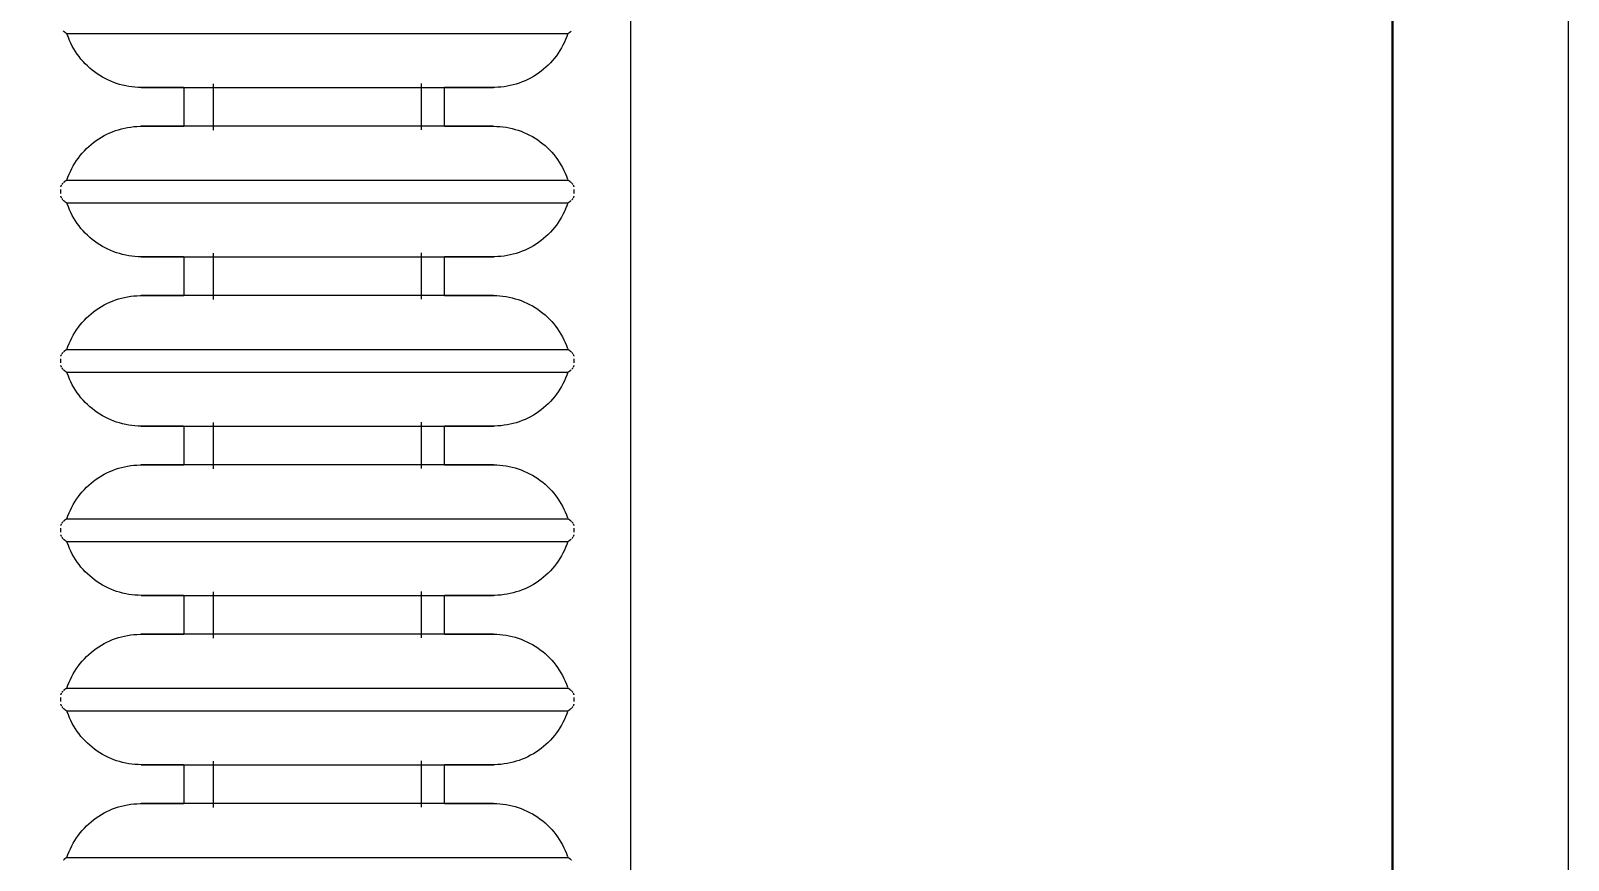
# Model space of a CAD drawing. Header units: inches. Extents: x -1176 to 1507, y -2587 to 978.
# Drawn here: x -783.57 to -754.04, y -990.55 to -974.62 of the extents above; entities that cross this region are included whole.
import ezdxf

# ---------------------------------------------------------------- set-up
doc = ezdxf.new("R2010")
doc.units = ezdxf.units.IN
doc.header["$MEASUREMENT"] = 0
for name, color, linetype, lineweight in [('A-ANNO-DIMS', 211, 'Continuous', 9), ('A-ANNO-DIMS-48', 211, 'Continuous', 9), ('A-GENM', 13, 'Continuous', 18), ('A-GLAZ', 151, 'Continuous', 18), ('A-WALL', 113, 'Continuous', 18)]:
    doc.layers.add(name, color=color, linetype=linetype, lineweight=lineweight)
doc.styles.add('Swis721 Lt BT', font='swissl.ttf', dxfattribs={"height": 4.5})
doc.dimstyles.new('OTJ_-_3_32__Linear__1_2__Tolerance_1', dxfattribs={"dimscale": 12, "dimtxt": 4.748918, "dimasz": 0.1875, "dimexe": 0.375, "dimexo": 0.25, "dimgap": 0.25, "dimtad": 1, "dimdec": 1, "dimrnd": 0.5, "dimzin": 3, "dimdsep": 46, "dimlunit": 4, "dimtxsty": 'Swis721 Lt BT', "dimblk1": 'OBLIQUE', "dimblk2": 'OBLIQUE', "dimsah": 1, "dimcen": 0.09, "dimdle": 0.375, "dimazin": 0, "dimtfac": 1, "dimtdec": 4, "dimtix": 1, "dimtmove": 0, "dimatfit": 3, "dimfxl": 1, "dimtvp": 1, "dimfrac": 2, "dimtolj": 1, "dimtzin": 0, "dimarcsym": 2})

# ---------------------------------------------------------------- blocks, each defined once
blk = doc.blocks.new('Double Hung - balcony windows 3_ 6_-6827319-2nd Floor Construction')
at = {"layer": 'A-GLAZ', "color": 8, "lineweight": 30}
blk.add_line((-18.5, 5.625), (18.5, 5.625), dxfattribs=at)
blk = doc.blocks.new('Cast_Iron_Radiator_8182 - Cast_Iron_Radiator_8182-V58-2nd Floor Construction')
at = {"layer": 'A-GENM', "lineweight": 9}
for p, q in [((-5.532, 4.809), (-5.557, 4.848)), ((-5.532, 1), (-5.532, 4.809)), ((-2.693, 4.848), (-2.718, 4.809)), ((-2.718, 1), (-2.718, 4.809)), ((-2.5, 4.933), (-2.537, 4.933)), ((-2.463, 4.933), (-2.5, 4.933)), ((-2.282, 4.809), (-2.307, 4.848)), ((-2.282, 1), (-2.282, 4.809)), ((0.557, 4.848), (0.532, 4.809)), ((0.532, 1), (0.532, 4.809)), ((0.75, 4.933), (0.713, 4.933)), ((0.787, 4.933), (0.75, 4.933)), ((0.968, 4.809), (0.943, 4.848)), ((0.968, 1), (0.968, 4.809)), ((3.807, 4.848), (3.782, 4.809)), ((3.782, 1), (3.782, 4.809)), ((4, 4.933), (3.963, 4.933)), ((4.037, 4.933), (4, 4.933)), ((4.218, 4.809), (4.193, 4.848)), ((4.218, 1), (4.218, 4.809)), ((7.057, 4.848), (7.032, 4.809)), ((7.032, 1), (7.032, 4.809)), ((7.25, 4.933), (7.213, 4.933)), ((7.287, 4.933), (7.25, 4.933)), ((7.468, 4.809), (7.443, 4.848)), ((7.468, 1), (7.468, 4.809)), ((10.307, 4.848), (10.282, 4.809)), ((10.282, 1), (10.282, 4.809)), ((-3.746, 2.438), (-4.501, 2.438)), ((-0.496, 2.438), (-1.251, 2.438)), ((2.754, 2.438), (1.999, 2.438)), ((6.004, 2.438), (5.249, 2.438)), ((9.254, 2.438), (8.499, 2.438)), ((-3.682, 2), (-4.572, 2)), ((-0.432, 2), (-1.322, 2)), ((2.818, 2), (1.928, 2)), ((6.068, 2), (5.178, 2)), ((9.318, 2), (8.428, 2)), ((-5.532, -1), (-5.532, 1)), ((-4.498, -1), (-4.498, 1)), ((-3.752, 1), (-3.752, -1)), ((-2.718, -1), (-2.718, 1)), ((-2.282, -1), (-2.282, 1)), ((-1.248, -1), (-1.248, 1)), ((-0.502, 1), (-0.502, -1)), ((0.532, -1), (0.532, 1)), ((0.968, -1), (0.968, 1)), ((2.002, -1), (2.002, 1)), ((2.748, 1), (2.748, -1)), ((3.782, -1), (3.782, 1)), ((4.218, -1), (4.218, 1)), ((5.252, -1), (5.252, 1)), ((5.998, 1), (5.998, -1)), ((7.032, -1), (7.032, 1)), ((7.468, -1), (7.468, 1)), ((8.502, -1), (8.502, 1)), ((9.248, 1), (9.248, -1)), ((10.282, -1), (10.282, 1)), ((-5.532, -4.809), (-5.532, -1)), ((-2.718, -4.809), (-2.718, -1)), ((-2.282, -4.809), (-2.282, -1)), ((0.532, -4.809), (0.532, -1)), ((0.968, -4.809), (0.968, -1)), ((3.782, -4.081), (3.782, -1)), ((4.218, -4.081), (4.218, -1)), ((7.032, -4.081), (7.032, -1)), ((7.468, -4.081), (7.468, -1)), ((10.282, -4.081), (10.282, -1)), ((-4.568, -2), (-3.678, -2)), ((-1.318, -2), (-0.428, -2)), ((1.932, -2), (2.822, -2)), ((5.182, -2), (6.072, -2)), ((8.432, -2), (9.322, -2)), ((-4.503, -2.562), (-3.747, -2.562)), ((-1.253, -2.562), (-0.497, -2.562)), ((1.997, -2.562), (2.753, -2.562)), ((5.247, -2.562), (6.003, -2.562)), ((8.497, -2.562), (9.253, -2.562)), ((3.782, -4.809), (3.782, -4.089)), ((4.218, -4.809), (4.218, -4.089)), ((7.032, -4.809), (7.032, -4.089)), ((7.468, -4.809), (7.468, -4.089)), ((10.282, -4.809), (10.282, -4.089)), ((-5.557, -4.848), (-5.532, -4.809)), ((-2.718, -4.809), (-2.693, -4.848)), ((-2.537, -4.933), (-2.5, -4.933)), ((-2.5, -4.933), (-2.463, -4.933)), ((-2.307, -4.848), (-2.282, -4.809)), ((0.532, -4.809), (0.557, -4.848)), ((0.713, -4.933), (0.75, -4.933)), ((0.75, -4.933), (0.787, -4.933)), ((0.943, -4.848), (0.968, -4.809)), ((3.782, -4.809), (3.807, -4.848)), ((3.963, -4.933), (4, -4.933)), ((4, -4.933), (4.037, -4.933)), ((4.193, -4.848), (4.218, -4.809)), ((7.032, -4.809), (7.057, -4.848)), ((7.213, -4.933), (7.25, -4.933)), ((7.25, -4.933), (7.287, -4.933)), ((7.443, -4.848), (7.468, -4.809)), ((10.282, -4.809), (10.307, -4.848))]:
    blk.add_line(p, q, dxfattribs=at)
at = {"layer": 'A-GENM', "lineweight": 9, "flags": 128}
for points in [[(-5.58, 4.876), (-5.575, 4.871), (-5.57, 4.865), (-5.565, 4.859), (-5.561, 4.854), (-5.557, 4.848)], [(-5.532, 4.809), (-5.475, 4.789), (-5.419, 4.767), (-5.365, 4.743), (-5.311, 4.716), (-5.258, 4.688), (-5.206, 4.657), (-5.156, 4.624), (-5.107, 4.59), (-5.059, 4.553), (-5.013, 4.515), (-4.969, 4.474), (-4.926, 4.432), (-4.885, 4.389), (-4.846, 4.343), (-4.808, 4.296), (-4.773, 4.248), (-4.739, 4.198), (-4.707, 4.147), (-4.678, 4.095), (-4.651, 4.042), (-4.625, 3.987), (-4.602, 3.932), (-4.581, 3.876), (-4.563, 3.819), (-4.547, 3.761), (-4.533, 3.703), (-4.521, 3.644), (-4.512, 3.585), (-4.505, 3.525), (-4.5, 3.465), (-4.498, 3.405), (-4.498, 3.383)], [(-3.752, 3.383), (-3.751, 3.443), (-3.747, 3.503), (-3.741, 3.563), (-3.733, 3.622), (-3.722, 3.681), (-3.709, 3.74), (-3.693, 3.798), (-3.676, 3.855), (-3.656, 3.911), (-3.633, 3.967), (-3.609, 4.022), (-3.582, 4.076), (-3.554, 4.128), (-3.523, 4.18), (-3.49, 4.23), (-3.455, 4.279), (-3.418, 4.326), (-3.38, 4.372), (-3.339, 4.416), (-3.297, 4.459), (-3.253, 4.5), (-3.208, 4.539), (-3.161, 4.576), (-3.112, 4.612), (-3.062, 4.645), (-3.011, 4.677), (-2.959, 4.706), (-2.905, 4.733), (-2.851, 4.758), (-2.795, 4.781), (-2.739, 4.802)], [(-2.693, 4.848), (-2.688, 4.854), (-2.684, 4.86), (-2.679, 4.866), (-2.675, 4.872), (-2.669, 4.877)], [(-2.659, 4.887), (-2.653, 4.892), (-2.647, 4.896), (-2.641, 4.901), (-2.635, 4.905)], [(-2.622, 4.912), (-2.615, 4.915), (-2.608, 4.918), (-2.601, 4.921), (-2.594, 4.924), (-2.587, 4.926)], [(-2.412, 4.925), (-2.405, 4.923), (-2.398, 4.921), (-2.391, 4.918), (-2.384, 4.915), (-2.377, 4.912)], [(-2.364, 4.904), (-2.358, 4.9), (-2.352, 4.896), (-2.346, 4.891), (-2.341, 4.887)], [(-2.33, 4.876), (-2.325, 4.871), (-2.32, 4.865), (-2.315, 4.859), (-2.311, 4.854), (-2.307, 4.848)], [(-2.282, 4.809), (-2.225, 4.789), (-2.169, 4.767), (-2.115, 4.743), (-2.061, 4.716), (-2.008, 4.688), (-1.956, 4.657), (-1.906, 4.624), (-1.857, 4.59), (-1.809, 4.553), (-1.763, 4.515), (-1.719, 4.474), (-1.676, 4.432), (-1.635, 4.389), (-1.596, 4.343), (-1.558, 4.296), (-1.523, 4.248), (-1.489, 4.198), (-1.457, 4.147), (-1.428, 4.095), (-1.401, 4.042), (-1.375, 3.987), (-1.352, 3.932), (-1.331, 3.876), (-1.313, 3.819), (-1.297, 3.761), (-1.283, 3.703), (-1.271, 3.644), (-1.262, 3.585), (-1.255, 3.525), (-1.25, 3.465), (-1.248, 3.405), (-1.248, 3.383)], [(-0.502, 3.383), (-0.501, 3.443), (-0.497, 3.503), (-0.491, 3.563), (-0.483, 3.622), (-0.472, 3.681), (-0.459, 3.74), (-0.443, 3.798), (-0.426, 3.855), (-0.406, 3.911), (-0.383, 3.967), (-0.359, 4.022), (-0.332, 4.076), (-0.304, 4.128), (-0.273, 4.18), (-0.24, 4.23), (-0.205, 4.279), (-0.168, 4.326), (-0.13, 4.372), (-0.089, 4.416), (-0.047, 4.459), (-0.003, 4.5), (0.042, 4.539), (0.089, 4.576), (0.138, 4.612), (0.188, 4.645), (0.239, 4.677), (0.291, 4.706), (0.345, 4.733), (0.399, 4.758), (0.455, 4.781), (0.511, 4.802)], [(0.557, 4.848), (0.562, 4.854), (0.566, 4.86), (0.571, 4.866), (0.575, 4.872), (0.581, 4.877)], [(0.591, 4.887), (0.597, 4.892), (0.603, 4.896), (0.609, 4.901), (0.615, 4.905)], [(0.628, 4.912), (0.635, 4.915), (0.642, 4.918), (0.649, 4.921), (0.656, 4.924), (0.663, 4.926)], [(0.838, 4.925), (0.845, 4.923), (0.852, 4.921), (0.859, 4.918), (0.866, 4.915), (0.873, 4.912)], [(0.886, 4.904), (0.892, 4.9), (0.898, 4.896), (0.904, 4.891), (0.909, 4.887)], [(0.92, 4.876), (0.925, 4.871), (0.93, 4.865), (0.935, 4.859), (0.939, 4.854), (0.943, 4.848)], [(0.968, 4.809), (1.025, 4.789), (1.081, 4.767), (1.135, 4.743), (1.189, 4.716), (1.242, 4.688), (1.294, 4.657), (1.344, 4.624), (1.393, 4.59), (1.441, 4.553), (1.487, 4.515), (1.531, 4.474), (1.574, 4.432), (1.615, 4.389), (1.654, 4.343), (1.692, 4.296), (1.727, 4.248), (1.761, 4.198), (1.793, 4.147), (1.822, 4.095), (1.849, 4.042), (1.875, 3.987), (1.898, 3.932), (1.919, 3.876), (1.937, 3.819), (1.953, 3.761), (1.967, 3.703), (1.979, 3.644), (1.988, 3.585), (1.995, 3.525), (2, 3.465), (2.002, 3.405), (2.002, 3.383)], [(2.748, 3.383), (2.749, 3.443), (2.753, 3.503), (2.759, 3.563), (2.767, 3.622), (2.778, 3.681), (2.791, 3.74), (2.807, 3.798), (2.824, 3.855), (2.844, 3.911), (2.867, 3.967), (2.891, 4.022), (2.918, 4.076), (2.946, 4.128), (2.977, 4.18), (3.01, 4.23), (3.045, 4.279), (3.082, 4.326), (3.12, 4.372), (3.161, 4.416), (3.203, 4.459), (3.247, 4.5), (3.292, 4.539), (3.339, 4.576), (3.388, 4.612), (3.438, 4.645), (3.489, 4.677), (3.541, 4.706), (3.595, 4.733), (3.649, 4.758), (3.705, 4.781), (3.761, 4.802)], [(3.807, 4.848), (3.812, 4.854), (3.816, 4.86), (3.821, 4.866), (3.825, 4.872), (3.831, 4.877)], [(3.841, 4.887), (3.847, 4.892), (3.853, 4.896), (3.859, 4.901), (3.865, 4.905)], [(3.878, 4.912), (3.885, 4.915), (3.892, 4.918), (3.899, 4.921), (3.906, 4.924), (3.913, 4.926)], [(4.088, 4.925), (4.095, 4.923), (4.102, 4.921), (4.109, 4.918), (4.116, 4.915), (4.123, 4.912)], [(4.136, 4.904), (4.142, 4.9), (4.148, 4.896), (4.154, 4.891), (4.159, 4.887)], [(4.17, 4.876), (4.175, 4.871), (4.18, 4.865), (4.185, 4.859), (4.189, 4.854), (4.193, 4.848)], [(4.218, 4.809), (4.275, 4.789), (4.331, 4.767), (4.385, 4.743), (4.439, 4.716), (4.492, 4.688), (4.544, 4.657), (4.594, 4.624), (4.643, 4.59), (4.691, 4.553), (4.737, 4.515), (4.781, 4.474), (4.824, 4.432), (4.865, 4.389), (4.904, 4.343), (4.942, 4.296), (4.977, 4.248), (5.011, 4.198), (5.043, 4.147), (5.072, 4.095), (5.099, 4.042), (5.125, 3.987), (5.148, 3.932), (5.169, 3.876), (5.187, 3.819), (5.203, 3.761), (5.217, 3.703), (5.229, 3.644), (5.238, 3.585), (5.245, 3.525), (5.25, 3.465), (5.252, 3.405), (5.252, 3.383)], [(5.998, 3.383), (5.999, 3.443), (6.003, 3.503), (6.009, 3.563), (6.017, 3.622), (6.028, 3.681), (6.041, 3.74), (6.057, 3.798), (6.074, 3.855), (6.094, 3.911), (6.117, 3.967), (6.141, 4.022), (6.168, 4.076), (6.196, 4.128), (6.227, 4.18), (6.26, 4.23), (6.295, 4.279), (6.332, 4.326), (6.37, 4.372), (6.411, 4.416), (6.453, 4.459), (6.497, 4.5), (6.542, 4.539), (6.589, 4.576), (6.638, 4.612), (6.688, 4.645), (6.739, 4.677), (6.791, 4.706), (6.845, 4.733), (6.899, 4.758), (6.955, 4.781), (7.011, 4.802)], [(7.057, 4.848), (7.062, 4.854), (7.066, 4.86), (7.071, 4.866), (7.075, 4.872), (7.081, 4.877)], [(7.091, 4.887), (7.097, 4.892), (7.103, 4.896), (7.109, 4.901), (7.115, 4.905)], [(7.128, 4.912), (7.135, 4.915), (7.142, 4.918), (7.149, 4.921), (7.156, 4.924), (7.163, 4.926)], [(7.338, 4.925), (7.345, 4.923), (7.352, 4.921), (7.359, 4.918), (7.366, 4.915), (7.373, 4.912)], [(7.386, 4.904), (7.392, 4.9), (7.398, 4.896), (7.404, 4.891), (7.409, 4.887)], [(7.42, 4.876), (7.425, 4.871), (7.43, 4.865), (7.435, 4.859), (7.439, 4.854), (7.443, 4.848)], [(7.468, 4.809), (7.525, 4.789), (7.581, 4.767), (7.635, 4.743), (7.689, 4.716), (7.742, 4.688), (7.794, 4.657), (7.844, 4.624), (7.893, 4.59), (7.941, 4.553), (7.987, 4.515), (8.031, 4.474), (8.074, 4.432), (8.115, 4.389), (8.154, 4.343), (8.192, 4.296), (8.227, 4.248), (8.261, 4.198), (8.293, 4.147), (8.322, 4.095), (8.349, 4.042), (8.375, 3.987), (8.398, 3.932), (8.419, 3.876), (8.437, 3.819), (8.453, 3.761), (8.467, 3.703), (8.479, 3.644), (8.488, 3.585), (8.495, 3.525), (8.5, 3.465), (8.502, 3.405), (8.502, 3.383)], [(9.248, 3.383), (9.249, 3.443), (9.253, 3.503), (9.259, 3.563), (9.267, 3.622), (9.278, 3.681), (9.291, 3.74), (9.307, 3.798), (9.324, 3.855), (9.344, 3.911), (9.367, 3.967), (9.391, 4.022), (9.418, 4.076), (9.446, 4.128), (9.477, 4.18), (9.51, 4.23), (9.545, 4.279), (9.582, 4.326), (9.62, 4.372), (9.661, 4.416), (9.703, 4.459), (9.747, 4.5), (9.792, 4.539), (9.839, 4.576), (9.888, 4.612), (9.938, 4.645), (9.989, 4.677), (10.041, 4.706), (10.095, 4.733), (10.149, 4.758), (10.205, 4.781), (10.261, 4.802)], [(10.307, 4.848), (10.312, 4.854), (10.316, 4.86), (10.321, 4.866), (10.325, 4.872), (10.331, 4.877)], [(-4.498, 3.383), (-4.498, 3.381), (-4.498, 3.375), (-4.498, 3.366), (-4.498, 3.353), (-4.498, 3.336), (-4.498, 3.315), (-4.498, 3.29), (-4.498, 3.262), (-4.498, 3.23), (-4.498, 3.195), (-4.498, 3.156), (-4.498, 3.114), (-4.498, 3.068), (-4.498, 3.019), (-4.498, 2.967), (-4.498, 2.911), (-4.498, 2.853), (-4.498, 2.792), (-4.498, 2.727), (-4.498, 2.66), (-4.498, 2.591), (-4.498, 2.518), (-4.498, 2.444)], [(-4.498, 1), (-4.498, 1.095), (-4.498, 1.19), (-4.498, 1.285), (-4.498, 1.38), (-4.498, 1.473), (-4.498, 1.566), (-4.498, 1.659), (-4.498, 1.75), (-4.498, 1.839), (-4.498, 1.928), (-4.498, 2.015), (-4.498, 2.1), (-4.498, 2.184), (-4.498, 2.266), (-4.498, 2.346), (-4.498, 2.423), (-4.498, 2.498), (-4.498, 2.571), (-4.498, 2.642), (-4.498, 2.71), (-4.498, 2.775), (-4.498, 2.837), (-4.498, 2.896), (-4.498, 2.952), (-4.498, 3.005), (-4.498, 3.055), (-4.498, 3.102), (-4.498, 3.145), (-4.498, 3.185), (-4.498, 3.221), (-4.498, 3.254), (-4.498, 3.283), (-4.498, 3.309), (-4.498, 3.33), (-4.498, 3.348), (-4.498, 3.363), (-4.498, 3.373), (-4.498, 3.38), (-4.498, 3.383), (-4.498, 3.383)], [(-3.752, 2.438), (-3.752, 2.498), (-3.752, 2.571), (-3.752, 2.642), (-3.752, 2.71), (-3.752, 2.775), (-3.752, 2.837), (-3.752, 2.896), (-3.752, 2.952), (-3.752, 3.005), (-3.752, 3.055), (-3.752, 3.102), (-3.752, 3.145), (-3.752, 3.185), (-3.752, 3.221), (-3.752, 3.254), (-3.752, 3.283), (-3.752, 3.309), (-3.752, 3.33), (-3.752, 3.348), (-3.752, 3.363), (-3.752, 3.373), (-3.752, 3.38), (-3.752, 3.383), (-3.752, 3.383)], [(-3.752, 3.383), (-3.752, 3.381), (-3.752, 3.375), (-3.752, 3.366), (-3.752, 3.353), (-3.752, 3.336), (-3.752, 3.315), (-3.752, 3.29), (-3.752, 3.262), (-3.752, 3.23), (-3.752, 3.195), (-3.752, 3.156), (-3.752, 3.114), (-3.752, 3.068), (-3.752, 3.019), (-3.752, 2.967), (-3.752, 2.911), (-3.752, 2.853), (-3.752, 2.792), (-3.752, 2.727), (-3.752, 2.66), (-3.752, 2.591), (-3.752, 2.518), (-3.752, 2.444), (-3.752, 2.367), (-3.752, 2.288), (-3.752, 2.206), (-3.752, 2.123), (-3.752, 2.038), (-3.752, 1.952), (-3.752, 1.864), (-3.752, 1.774), (-3.752, 1.683), (-3.752, 1.591), (-3.752, 1.499), (-3.752, 1.405), (-3.752, 1.311), (-3.752, 1.216), (-3.752, 1.121), (-3.752, 1.026), (-3.752, 1)], [(-1.248, 3.383), (-1.248, 3.381), (-1.248, 3.375), (-1.248, 3.366), (-1.248, 3.353), (-1.248, 3.336), (-1.248, 3.315), (-1.248, 3.29), (-1.248, 3.262), (-1.248, 3.23), (-1.248, 3.195), (-1.248, 3.156), (-1.248, 3.114), (-1.248, 3.068), (-1.248, 3.019), (-1.248, 2.967), (-1.248, 2.911), (-1.248, 2.853), (-1.248, 2.792), (-1.248, 2.727), (-1.248, 2.66), (-1.248, 2.591), (-1.248, 2.518), (-1.248, 2.444)], [(-1.248, 1), (-1.248, 1.095), (-1.248, 1.19), (-1.248, 1.285), (-1.248, 1.38), (-1.248, 1.473), (-1.248, 1.566), (-1.248, 1.659), (-1.248, 1.75), (-1.248, 1.839), (-1.248, 1.928), (-1.248, 2.015), (-1.248, 2.1), (-1.248, 2.184), (-1.248, 2.266), (-1.248, 2.346), (-1.248, 2.423), (-1.248, 2.498), (-1.248, 2.571), (-1.248, 2.642), (-1.248, 2.71), (-1.248, 2.775), (-1.248, 2.837), (-1.248, 2.896), (-1.248, 2.952), (-1.248, 3.005), (-1.248, 3.055), (-1.248, 3.102), (-1.248, 3.145), (-1.248, 3.185), (-1.248, 3.221), (-1.248, 3.254), (-1.248, 3.283), (-1.248, 3.309), (-1.248, 3.33), (-1.248, 3.348), (-1.248, 3.363), (-1.248, 3.373), (-1.248, 3.38), (-1.248, 3.383), (-1.248, 3.383)], [(-0.502, 2.438), (-0.502, 2.498), (-0.502, 2.571), (-0.502, 2.642), (-0.502, 2.71), (-0.502, 2.775), (-0.502, 2.837), (-0.502, 2.896), (-0.502, 2.952), (-0.502, 3.005), (-0.502, 3.055), (-0.502, 3.102), (-0.502, 3.145), (-0.502, 3.185), (-0.502, 3.221), (-0.502, 3.254), (-0.502, 3.283), (-0.502, 3.309), (-0.502, 3.33), (-0.502, 3.348), (-0.502, 3.363), (-0.502, 3.373), (-0.502, 3.38), (-0.502, 3.383), (-0.502, 3.383)], [(-0.502, 3.383), (-0.502, 3.381), (-0.502, 3.375), (-0.502, 3.366), (-0.502, 3.353), (-0.502, 3.336), (-0.502, 3.315), (-0.502, 3.29), (-0.502, 3.262), (-0.502, 3.23), (-0.502, 3.195), (-0.502, 3.156), (-0.502, 3.114), (-0.502, 3.068), (-0.502, 3.019), (-0.502, 2.967), (-0.502, 2.911), (-0.502, 2.853), (-0.502, 2.792), (-0.502, 2.727), (-0.502, 2.66), (-0.502, 2.591), (-0.502, 2.518), (-0.502, 2.444), (-0.502, 2.367), (-0.502, 2.288), (-0.502, 2.206), (-0.502, 2.123), (-0.502, 2.038), (-0.502, 1.952), (-0.502, 1.864), (-0.502, 1.774), (-0.502, 1.683), (-0.502, 1.591), (-0.502, 1.499), (-0.502, 1.405), (-0.502, 1.311), (-0.502, 1.216), (-0.502, 1.121), (-0.502, 1.026), (-0.502, 1)], [(2.002, 3.383), (2.002, 3.381), (2.002, 3.375), (2.002, 3.366), (2.002, 3.353), (2.002, 3.336), (2.002, 3.315), (2.002, 3.29), (2.002, 3.262), (2.002, 3.23), (2.002, 3.195), (2.002, 3.156), (2.002, 3.114), (2.002, 3.068), (2.002, 3.019), (2.002, 2.967), (2.002, 2.911), (2.002, 2.853), (2.002, 2.792), (2.002, 2.727), (2.002, 2.66), (2.002, 2.591), (2.002, 2.518), (2.002, 2.444)], [(2.002, 1), (2.002, 1.095), (2.002, 1.19), (2.002, 1.285), (2.002, 1.38), (2.002, 1.473), (2.002, 1.566), (2.002, 1.659), (2.002, 1.75), (2.002, 1.839), (2.002, 1.928), (2.002, 2.015), (2.002, 2.1), (2.002, 2.184), (2.002, 2.266), (2.002, 2.346), (2.002, 2.423), (2.002, 2.498), (2.002, 2.571), (2.002, 2.642), (2.002, 2.71), (2.002, 2.775), (2.002, 2.837), (2.002, 2.896), (2.002, 2.952), (2.002, 3.005), (2.002, 3.055), (2.002, 3.102), (2.002, 3.145), (2.002, 3.185), (2.002, 3.221), (2.002, 3.254), (2.002, 3.283), (2.002, 3.309), (2.002, 3.33), (2.002, 3.348), (2.002, 3.363), (2.002, 3.373), (2.002, 3.38), (2.002, 3.383), (2.002, 3.383)], [(2.748, 2.438), (2.748, 2.498), (2.748, 2.571), (2.748, 2.642), (2.748, 2.71), (2.748, 2.775), (2.748, 2.837), (2.748, 2.896), (2.748, 2.952), (2.748, 3.005), (2.748, 3.055), (2.748, 3.102), (2.748, 3.145), (2.748, 3.185), (2.748, 3.221), (2.748, 3.254), (2.748, 3.283), (2.748, 3.309), (2.748, 3.33), (2.748, 3.348), (2.748, 3.363), (2.748, 3.373), (2.748, 3.38), (2.748, 3.383), (2.748, 3.383)], [(2.748, 3.383), (2.748, 3.381), (2.748, 3.375), (2.748, 3.366), (2.748, 3.353), (2.748, 3.336), (2.748, 3.315), (2.748, 3.29), (2.748, 3.262), (2.748, 3.23), (2.748, 3.195), (2.748, 3.156), (2.748, 3.114), (2.748, 3.068), (2.748, 3.019), (2.748, 2.967), (2.748, 2.911), (2.748, 2.853), (2.748, 2.792), (2.748, 2.727), (2.748, 2.66), (2.748, 2.591), (2.748, 2.518), (2.748, 2.444), (2.748, 2.367), (2.748, 2.288), (2.748, 2.206), (2.748, 2.123), (2.748, 2.038), (2.748, 1.952), (2.748, 1.864), (2.748, 1.774), (2.748, 1.683), (2.748, 1.591), (2.748, 1.499), (2.748, 1.405), (2.748, 1.311), (2.748, 1.216), (2.748, 1.121), (2.748, 1.026), (2.748, 1)], [(5.252, 3.383), (5.252, 3.381), (5.252, 3.375), (5.252, 3.366), (5.252, 3.353), (5.252, 3.336), (5.252, 3.315), (5.252, 3.29), (5.252, 3.262), (5.252, 3.23), (5.252, 3.195), (5.252, 3.156), (5.252, 3.114), (5.252, 3.068), (5.252, 3.019), (5.252, 2.967), (5.252, 2.911), (5.252, 2.853), (5.252, 2.792), (5.252, 2.727), (5.252, 2.66), (5.252, 2.591), (5.252, 2.518), (5.252, 2.444)], [(5.252, 1), (5.252, 1.095), (5.252, 1.19), (5.252, 1.285), (5.252, 1.38), (5.252, 1.473), (5.252, 1.566), (5.252, 1.659), (5.252, 1.75), (5.252, 1.839), (5.252, 1.928), (5.252, 2.015), (5.252, 2.1), (5.252, 2.184), (5.252, 2.266), (5.252, 2.346), (5.252, 2.423), (5.252, 2.498), (5.252, 2.571), (5.252, 2.642), (5.252, 2.71), (5.252, 2.775), (5.252, 2.837), (5.252, 2.896), (5.252, 2.952), (5.252, 3.005), (5.252, 3.055), (5.252, 3.102), (5.252, 3.145), (5.252, 3.185), (5.252, 3.221), (5.252, 3.254), (5.252, 3.283), (5.252, 3.309), (5.252, 3.33), (5.252, 3.348), (5.252, 3.363), (5.252, 3.373), (5.252, 3.38), (5.252, 3.383), (5.252, 3.383)], [(5.998, 2.438), (5.998, 2.498), (5.998, 2.571), (5.998, 2.642), (5.998, 2.71), (5.998, 2.775), (5.998, 2.837), (5.998, 2.896), (5.998, 2.952), (5.998, 3.005), (5.998, 3.055), (5.998, 3.102), (5.998, 3.145), (5.998, 3.185), (5.998, 3.221), (5.998, 3.254), (5.998, 3.283), (5.998, 3.309), (5.998, 3.33), (5.998, 3.348), (5.998, 3.363), (5.998, 3.373), (5.998, 3.38), (5.998, 3.383), (5.998, 3.383)], [(5.998, 3.383), (5.998, 3.381), (5.998, 3.375), (5.998, 3.366), (5.998, 3.353), (5.998, 3.336), (5.998, 3.315), (5.998, 3.29), (5.998, 3.262), (5.998, 3.23), (5.998, 3.195), (5.998, 3.156), (5.998, 3.114), (5.998, 3.068), (5.998, 3.019), (5.998, 2.967), (5.998, 2.911), (5.998, 2.853), (5.998, 2.792), (5.998, 2.727), (5.998, 2.66), (5.998, 2.591), (5.998, 2.518), (5.998, 2.444), (5.998, 2.367), (5.998, 2.288), (5.998, 2.206), (5.998, 2.123), (5.998, 2.038), (5.998, 1.952), (5.998, 1.864), (5.998, 1.774), (5.998, 1.683), (5.998, 1.591), (5.998, 1.499), (5.998, 1.405), (5.998, 1.311), (5.998, 1.216), (5.998, 1.121), (5.998, 1.026), (5.998, 1)], [(8.502, 3.383), (8.502, 3.381), (8.502, 3.375), (8.502, 3.366), (8.502, 3.353), (8.502, 3.336), (8.502, 3.315), (8.502, 3.29), (8.502, 3.262), (8.502, 3.23), (8.502, 3.195), (8.502, 3.156), (8.502, 3.114), (8.502, 3.068), (8.502, 3.019), (8.502, 2.967), (8.502, 2.911), (8.502, 2.853), (8.502, 2.792), (8.502, 2.727), (8.502, 2.66), (8.502, 2.591), (8.502, 2.518), (8.502, 2.444)], [(8.502, 1), (8.502, 1.095), (8.502, 1.19), (8.502, 1.285), (8.502, 1.38), (8.502, 1.473), (8.502, 1.566), (8.502, 1.659), (8.502, 1.75), (8.502, 1.839), (8.502, 1.928), (8.502, 2.015), (8.502, 2.1), (8.502, 2.184), (8.502, 2.266), (8.502, 2.346), (8.502, 2.423), (8.502, 2.498), (8.502, 2.571), (8.502, 2.642), (8.502, 2.71), (8.502, 2.775), (8.502, 2.837), (8.502, 2.896), (8.502, 2.952), (8.502, 3.005), (8.502, 3.055), (8.502, 3.102), (8.502, 3.145), (8.502, 3.185), (8.502, 3.221), (8.502, 3.254), (8.502, 3.283), (8.502, 3.309), (8.502, 3.33), (8.502, 3.348), (8.502, 3.363), (8.502, 3.373), (8.502, 3.38), (8.502, 3.383), (8.502, 3.383)], [(9.248, 2.438), (9.248, 2.498), (9.248, 2.571), (9.248, 2.642), (9.248, 2.71), (9.248, 2.775), (9.248, 2.837), (9.248, 2.896), (9.248, 2.952), (9.248, 3.005), (9.248, 3.055), (9.248, 3.102), (9.248, 3.145), (9.248, 3.185), (9.248, 3.221), (9.248, 3.254), (9.248, 3.283), (9.248, 3.309), (9.248, 3.33), (9.248, 3.348), (9.248, 3.363), (9.248, 3.373), (9.248, 3.38), (9.248, 3.383), (9.248, 3.383)], [(9.248, 3.383), (9.248, 3.381), (9.248, 3.375), (9.248, 3.366), (9.248, 3.353), (9.248, 3.336), (9.248, 3.315), (9.248, 3.29), (9.248, 3.262), (9.248, 3.23), (9.248, 3.195), (9.248, 3.156), (9.248, 3.114), (9.248, 3.068), (9.248, 3.019), (9.248, 2.967), (9.248, 2.911), (9.248, 2.853), (9.248, 2.792), (9.248, 2.727), (9.248, 2.66), (9.248, 2.591), (9.248, 2.518), (9.248, 2.444), (9.248, 2.367), (9.248, 2.288), (9.248, 2.206), (9.248, 2.123), (9.248, 2.038), (9.248, 1.952), (9.248, 1.864), (9.248, 1.774), (9.248, 1.683), (9.248, 1.591), (9.248, 1.499), (9.248, 1.405), (9.248, 1.311), (9.248, 1.216), (9.248, 1.121), (9.248, 1.026), (9.248, 1)], [(-4.498, -3.383), (-4.498, -3.381), (-4.498, -3.375), (-4.498, -3.366), (-4.498, -3.353), (-4.498, -3.336), (-4.498, -3.315), (-4.498, -3.29), (-4.498, -3.262), (-4.498, -3.23), (-4.498, -3.195), (-4.498, -3.156), (-4.498, -3.114), (-4.498, -3.068), (-4.498, -3.019), (-4.498, -2.967), (-4.498, -2.911), (-4.498, -2.853), (-4.498, -2.792), (-4.498, -2.727), (-4.498, -2.66), (-4.498, -2.591), (-4.498, -2.518), (-4.498, -2.444), (-4.498, -2.367), (-4.498, -2.288), (-4.498, -2.206), (-4.498, -2.123), (-4.498, -2.038), (-4.498, -1.952), (-4.498, -1.864), (-4.498, -1.774), (-4.498, -1.683), (-4.498, -1.591), (-4.498, -1.499), (-4.498, -1.405), (-4.498, -1.311), (-4.498, -1.216), (-4.498, -1.121), (-4.498, -1.026), (-4.498, -1)], [(-3.752, -1), (-3.752, -1.095), (-3.752, -1.19), (-3.752, -1.285), (-3.752, -1.38), (-3.752, -1.473), (-3.752, -1.566), (-3.752, -1.659), (-3.752, -1.75), (-3.752, -1.839), (-3.752, -1.928), (-3.752, -2.015), (-3.752, -2.1), (-3.752, -2.184), (-3.752, -2.266), (-3.752, -2.346), (-3.752, -2.423), (-3.752, -2.498), (-3.752, -2.571), (-3.752, -2.642), (-3.752, -2.71), (-3.752, -2.775), (-3.752, -2.837), (-3.752, -2.896), (-3.752, -2.952), (-3.752, -3.005), (-3.752, -3.055), (-3.752, -3.102), (-3.752, -3.145), (-3.752, -3.185), (-3.752, -3.221), (-3.752, -3.254), (-3.752, -3.283), (-3.752, -3.309), (-3.752, -3.33), (-3.752, -3.348), (-3.752, -3.363), (-3.752, -3.373), (-3.752, -3.38), (-3.752, -3.383), (-3.752, -3.383)], [(-1.248, -3.383), (-1.248, -3.381), (-1.248, -3.375), (-1.248, -3.366), (-1.248, -3.353), (-1.248, -3.336), (-1.248, -3.315), (-1.248, -3.29), (-1.248, -3.262), (-1.248, -3.23), (-1.248, -3.195), (-1.248, -3.156), (-1.248, -3.114), (-1.248, -3.068), (-1.248, -3.019), (-1.248, -2.967), (-1.248, -2.911), (-1.248, -2.853), (-1.248, -2.792), (-1.248, -2.727), (-1.248, -2.66), (-1.248, -2.591), (-1.248, -2.518), (-1.248, -2.444), (-1.248, -2.367), (-1.248, -2.288), (-1.248, -2.206), (-1.248, -2.123), (-1.248, -2.038), (-1.248, -1.952), (-1.248, -1.864), (-1.248, -1.774), (-1.248, -1.683), (-1.248, -1.591), (-1.248, -1.499), (-1.248, -1.405), (-1.248, -1.311), (-1.248, -1.216), (-1.248, -1.121), (-1.248, -1.026), (-1.248, -1)], [(-0.502, -1), (-0.502, -1.095), (-0.502, -1.19), (-0.502, -1.285), (-0.502, -1.38), (-0.502, -1.473), (-0.502, -1.566), (-0.502, -1.659), (-0.502, -1.75), (-0.502, -1.839), (-0.502, -1.928), (-0.502, -2.015), (-0.502, -2.1), (-0.502, -2.184), (-0.502, -2.266), (-0.502, -2.346), (-0.502, -2.423), (-0.502, -2.498), (-0.502, -2.571), (-0.502, -2.642), (-0.502, -2.71), (-0.502, -2.775), (-0.502, -2.837), (-0.502, -2.896), (-0.502, -2.952), (-0.502, -3.005), (-0.502, -3.055), (-0.502, -3.102), (-0.502, -3.145), (-0.502, -3.185), (-0.502, -3.221), (-0.502, -3.254), (-0.502, -3.283), (-0.502, -3.309), (-0.502, -3.33), (-0.502, -3.348), (-0.502, -3.363), (-0.502, -3.373), (-0.502, -3.38), (-0.502, -3.383), (-0.502, -3.383)], [(2.002, -3.383), (2.002, -3.381), (2.002, -3.375), (2.002, -3.366), (2.002, -3.353), (2.002, -3.336), (2.002, -3.315), (2.002, -3.29), (2.002, -3.262), (2.002, -3.23), (2.002, -3.195), (2.002, -3.156), (2.002, -3.114), (2.002, -3.068), (2.002, -3.019), (2.002, -2.967), (2.002, -2.911), (2.002, -2.853), (2.002, -2.792), (2.002, -2.727), (2.002, -2.66), (2.002, -2.591), (2.002, -2.518), (2.002, -2.444), (2.002, -2.367), (2.002, -2.288), (2.002, -2.206), (2.002, -2.123), (2.002, -2.038), (2.002, -1.952), (2.002, -1.864), (2.002, -1.774), (2.002, -1.683), (2.002, -1.591), (2.002, -1.499), (2.002, -1.405), (2.002, -1.311), (2.002, -1.216), (2.002, -1.121), (2.002, -1.026), (2.002, -1)], [(2.748, -1), (2.748, -1.095), (2.748, -1.19), (2.748, -1.285), (2.748, -1.38), (2.748, -1.473), (2.748, -1.566), (2.748, -1.659), (2.748, -1.75), (2.748, -1.839), (2.748, -1.928), (2.748, -2.015), (2.748, -2.1), (2.748, -2.184), (2.748, -2.266), (2.748, -2.346), (2.748, -2.423), (2.748, -2.498), (2.748, -2.571), (2.748, -2.642), (2.748, -2.71), (2.748, -2.775), (2.748, -2.837), (2.748, -2.896), (2.748, -2.952), (2.748, -3.005), (2.748, -3.055), (2.748, -3.102), (2.748, -3.145), (2.748, -3.185), (2.748, -3.221), (2.748, -3.254), (2.748, -3.283), (2.748, -3.309), (2.748, -3.33), (2.748, -3.348), (2.748, -3.363), (2.748, -3.373), (2.748, -3.38), (2.748, -3.383), (2.748, -3.383)], [(5.252, -3.383), (5.252, -3.381), (5.252, -3.375), (5.252, -3.366), (5.252, -3.353), (5.252, -3.336), (5.252, -3.315), (5.252, -3.29), (5.252, -3.262), (5.252, -3.23), (5.252, -3.195), (5.252, -3.156), (5.252, -3.114), (5.252, -3.068), (5.252, -3.019), (5.252, -2.967), (5.252, -2.911), (5.252, -2.853), (5.252, -2.792), (5.252, -2.727), (5.252, -2.66), (5.252, -2.591), (5.252, -2.518), (5.252, -2.444), (5.252, -2.367), (5.252, -2.288), (5.252, -2.206), (5.252, -2.123), (5.252, -2.038), (5.252, -1.952), (5.252, -1.864), (5.252, -1.774), (5.252, -1.683), (5.252, -1.591), (5.252, -1.499), (5.252, -1.405), (5.252, -1.311), (5.252, -1.216), (5.252, -1.121), (5.252, -1.026), (5.252, -1)], [(5.998, -1), (5.998, -1.095), (5.998, -1.19), (5.998, -1.285), (5.998, -1.38), (5.998, -1.473), (5.998, -1.566), (5.998, -1.659), (5.998, -1.75), (5.998, -1.839), (5.998, -1.928), (5.998, -2.015), (5.998, -2.1), (5.998, -2.184), (5.998, -2.266), (5.998, -2.346), (5.998, -2.423), (5.998, -2.498), (5.998, -2.571), (5.998, -2.642), (5.998, -2.71), (5.998, -2.775), (5.998, -2.837), (5.998, -2.896), (5.998, -2.952), (5.998, -3.005), (5.998, -3.055), (5.998, -3.102), (5.998, -3.145), (5.998, -3.185), (5.998, -3.221), (5.998, -3.254), (5.998, -3.283), (5.998, -3.309), (5.998, -3.33), (5.998, -3.348), (5.998, -3.363), (5.998, -3.373), (5.998, -3.38), (5.998, -3.383), (5.998, -3.383)], [(8.502, -3.383), (8.502, -3.381), (8.502, -3.375), (8.502, -3.366), (8.502, -3.353), (8.502, -3.336), (8.502, -3.315), (8.502, -3.29), (8.502, -3.262), (8.502, -3.23), (8.502, -3.195), (8.502, -3.156), (8.502, -3.114), (8.502, -3.068), (8.502, -3.019), (8.502, -2.967), (8.502, -2.911), (8.502, -2.853), (8.502, -2.792), (8.502, -2.727), (8.502, -2.66), (8.502, -2.591), (8.502, -2.518), (8.502, -2.444), (8.502, -2.367), (8.502, -2.288), (8.502, -2.206), (8.502, -2.123), (8.502, -2.038), (8.502, -1.952), (8.502, -1.864), (8.502, -1.774), (8.502, -1.683), (8.502, -1.591), (8.502, -1.499), (8.502, -1.405), (8.502, -1.311), (8.502, -1.216), (8.502, -1.121), (8.502, -1.026), (8.502, -1)], [(9.248, -1), (9.248, -1.095), (9.248, -1.19), (9.248, -1.285), (9.248, -1.38), (9.248, -1.473), (9.248, -1.566), (9.248, -1.659), (9.248, -1.75), (9.248, -1.839), (9.248, -1.928), (9.248, -2.015), (9.248, -2.1), (9.248, -2.184), (9.248, -2.266), (9.248, -2.346), (9.248, -2.423), (9.248, -2.498), (9.248, -2.571), (9.248, -2.642), (9.248, -2.71), (9.248, -2.775), (9.248, -2.837), (9.248, -2.896), (9.248, -2.952), (9.248, -3.005), (9.248, -3.055), (9.248, -3.102), (9.248, -3.145), (9.248, -3.185), (9.248, -3.221), (9.248, -3.254), (9.248, -3.283), (9.248, -3.309), (9.248, -3.33), (9.248, -3.348), (9.248, -3.363), (9.248, -3.373), (9.248, -3.38), (9.248, -3.383), (9.248, -3.383)], [(-4.498, -2.571), (-4.498, -2.642), (-4.498, -2.71), (-4.498, -2.775), (-4.498, -2.837), (-4.498, -2.896), (-4.498, -2.952), (-4.498, -3.005), (-4.498, -3.055), (-4.498, -3.102), (-4.498, -3.145), (-4.498, -3.185), (-4.498, -3.221), (-4.498, -3.254), (-4.498, -3.283), (-4.498, -3.309), (-4.498, -3.33), (-4.498, -3.348), (-4.498, -3.363), (-4.498, -3.373), (-4.498, -3.38), (-4.498, -3.383), (-4.498, -3.383)], [(-3.752, -3.383), (-3.752, -3.381), (-3.752, -3.375), (-3.752, -3.366), (-3.752, -3.353), (-3.752, -3.336), (-3.752, -3.315), (-3.752, -3.29), (-3.752, -3.262), (-3.752, -3.23), (-3.752, -3.195), (-3.752, -3.156), (-3.752, -3.114), (-3.752, -3.068), (-3.752, -3.019), (-3.752, -2.967), (-3.752, -2.911), (-3.752, -2.853), (-3.752, -2.792), (-3.752, -2.727), (-3.752, -2.66), (-3.752, -2.591), (-3.752, -2.562)], [(-1.248, -2.571), (-1.248, -2.642), (-1.248, -2.71), (-1.248, -2.775), (-1.248, -2.837), (-1.248, -2.896), (-1.248, -2.952), (-1.248, -3.005), (-1.248, -3.055), (-1.248, -3.102), (-1.248, -3.145), (-1.248, -3.185), (-1.248, -3.221), (-1.248, -3.254), (-1.248, -3.283), (-1.248, -3.309), (-1.248, -3.33), (-1.248, -3.348), (-1.248, -3.363), (-1.248, -3.373), (-1.248, -3.38), (-1.248, -3.383), (-1.248, -3.383)], [(-0.502, -3.383), (-0.502, -3.381), (-0.502, -3.375), (-0.502, -3.366), (-0.502, -3.353), (-0.502, -3.336), (-0.502, -3.315), (-0.502, -3.29), (-0.502, -3.262), (-0.502, -3.23), (-0.502, -3.195), (-0.502, -3.156), (-0.502, -3.114), (-0.502, -3.068), (-0.502, -3.019), (-0.502, -2.967), (-0.502, -2.911), (-0.502, -2.853), (-0.502, -2.792), (-0.502, -2.727), (-0.502, -2.66), (-0.502, -2.591), (-0.502, -2.562)], [(2.002, -2.571), (2.002, -2.642), (2.002, -2.71), (2.002, -2.775), (2.002, -2.837), (2.002, -2.896), (2.002, -2.952), (2.002, -3.005), (2.002, -3.055), (2.002, -3.102), (2.002, -3.145), (2.002, -3.185), (2.002, -3.221), (2.002, -3.254), (2.002, -3.283), (2.002, -3.309), (2.002, -3.33), (2.002, -3.348), (2.002, -3.363), (2.002, -3.373), (2.002, -3.38), (2.002, -3.383), (2.002, -3.383)], [(2.748, -3.383), (2.748, -3.381), (2.748, -3.375), (2.748, -3.366), (2.748, -3.353), (2.748, -3.336), (2.748, -3.315), (2.748, -3.29), (2.748, -3.262), (2.748, -3.23), (2.748, -3.195), (2.748, -3.156), (2.748, -3.114), (2.748, -3.068), (2.748, -3.019), (2.748, -2.967), (2.748, -2.911), (2.748, -2.853), (2.748, -2.792), (2.748, -2.727), (2.748, -2.66), (2.748, -2.591), (2.748, -2.562)], [(5.252, -2.571), (5.252, -2.642), (5.252, -2.71), (5.252, -2.775), (5.252, -2.837), (5.252, -2.896), (5.252, -2.952), (5.252, -3.005), (5.252, -3.055), (5.252, -3.102), (5.252, -3.145), (5.252, -3.185), (5.252, -3.221), (5.252, -3.254), (5.252, -3.283), (5.252, -3.309), (5.252, -3.33), (5.252, -3.348), (5.252, -3.363), (5.252, -3.373), (5.252, -3.38), (5.252, -3.383), (5.252, -3.383)], [(5.998, -3.383), (5.998, -3.381), (5.998, -3.375), (5.998, -3.366), (5.998, -3.353), (5.998, -3.336), (5.998, -3.315), (5.998, -3.29), (5.998, -3.262), (5.998, -3.23), (5.998, -3.195), (5.998, -3.156), (5.998, -3.114), (5.998, -3.068), (5.998, -3.019), (5.998, -2.967), (5.998, -2.911), (5.998, -2.853), (5.998, -2.792), (5.998, -2.727), (5.998, -2.66), (5.998, -2.591), (5.998, -2.562)], [(8.502, -2.571), (8.502, -2.642), (8.502, -2.71), (8.502, -2.775), (8.502, -2.837), (8.502, -2.896), (8.502, -2.952), (8.502, -3.005), (8.502, -3.055), (8.502, -3.102), (8.502, -3.145), (8.502, -3.185), (8.502, -3.221), (8.502, -3.254), (8.502, -3.283), (8.502, -3.309), (8.502, -3.33), (8.502, -3.348), (8.502, -3.363), (8.502, -3.373), (8.502, -3.38), (8.502, -3.383), (8.502, -3.383)], [(9.248, -3.383), (9.248, -3.381), (9.248, -3.375), (9.248, -3.366), (9.248, -3.353), (9.248, -3.336), (9.248, -3.315), (9.248, -3.29), (9.248, -3.262), (9.248, -3.23), (9.248, -3.195), (9.248, -3.156), (9.248, -3.114), (9.248, -3.068), (9.248, -3.019), (9.248, -2.967), (9.248, -2.911), (9.248, -2.853), (9.248, -2.792), (9.248, -2.727), (9.248, -2.66), (9.248, -2.591), (9.248, -2.562)], [(-4.498, -3.383), (-4.499, -3.443), (-4.503, -3.503), (-4.509, -3.563), (-4.517, -3.622), (-4.528, -3.681), (-4.541, -3.74), (-4.557, -3.798), (-4.574, -3.855), (-4.594, -3.911), (-4.617, -3.967), (-4.641, -4.022), (-4.668, -4.076), (-4.696, -4.128), (-4.727, -4.18), (-4.76, -4.23), (-4.795, -4.279), (-4.832, -4.326), (-4.87, -4.372), (-4.911, -4.416), (-4.953, -4.459), (-4.997, -4.5), (-5.042, -4.539), (-5.089, -4.576), (-5.138, -4.612), (-5.188, -4.645), (-5.239, -4.677), (-5.291, -4.706), (-5.345, -4.733), (-5.399, -4.758), (-5.455, -4.781), (-5.511, -4.802)], [(-2.718, -4.809), (-2.775, -4.789), (-2.831, -4.767), (-2.885, -4.743), (-2.939, -4.716), (-2.992, -4.688), (-3.044, -4.657), (-3.094, -4.624), (-3.143, -4.59), (-3.191, -4.553), (-3.237, -4.515), (-3.281, -4.474), (-3.324, -4.432), (-3.365, -4.389), (-3.404, -4.343), (-3.442, -4.296), (-3.477, -4.248), (-3.511, -4.198), (-3.543, -4.147), (-3.572, -4.095), (-3.599, -4.042), (-3.625, -3.987), (-3.648, -3.932), (-3.669, -3.876), (-3.687, -3.819), (-3.703, -3.761), (-3.717, -3.703), (-3.729, -3.644), (-3.738, -3.585), (-3.745, -3.525), (-3.75, -3.465), (-3.752, -3.405), (-3.752, -3.383)], [(-1.248, -3.383), (-1.249, -3.443), (-1.253, -3.503), (-1.259, -3.563), (-1.267, -3.622), (-1.278, -3.681), (-1.291, -3.74), (-1.307, -3.798), (-1.324, -3.855), (-1.344, -3.911), (-1.367, -3.967), (-1.391, -4.022), (-1.418, -4.076), (-1.446, -4.128), (-1.477, -4.18), (-1.51, -4.23), (-1.545, -4.279), (-1.582, -4.326), (-1.62, -4.372), (-1.661, -4.416), (-1.703, -4.459), (-1.747, -4.5), (-1.792, -4.539), (-1.839, -4.576), (-1.888, -4.612), (-1.938, -4.645), (-1.989, -4.677), (-2.041, -4.706), (-2.095, -4.733), (-2.149, -4.758), (-2.205, -4.781), (-2.261, -4.802)], [(0.532, -4.809), (0.475, -4.789), (0.419, -4.767), (0.365, -4.743), (0.311, -4.716), (0.258, -4.688), (0.206, -4.657), (0.156, -4.624), (0.107, -4.59), (0.059, -4.553), (0.013, -4.515), (-0.031, -4.474), (-0.074, -4.432), (-0.115, -4.389), (-0.154, -4.343), (-0.192, -4.296), (-0.227, -4.248), (-0.261, -4.198), (-0.293, -4.147), (-0.322, -4.095), (-0.349, -4.042), (-0.375, -3.987), (-0.398, -3.932), (-0.419, -3.876), (-0.437, -3.819), (-0.453, -3.761), (-0.467, -3.703), (-0.479, -3.644), (-0.488, -3.585), (-0.495, -3.525), (-0.5, -3.465), (-0.502, -3.405), (-0.502, -3.383)], [(2.002, -3.383), (2.001, -3.443), (1.997, -3.503), (1.991, -3.563), (1.983, -3.622), (1.972, -3.681), (1.959, -3.74), (1.943, -3.798), (1.926, -3.855), (1.906, -3.911), (1.883, -3.967), (1.859, -4.022), (1.832, -4.076), (1.804, -4.128), (1.773, -4.18), (1.74, -4.23), (1.705, -4.279), (1.668, -4.326), (1.63, -4.372), (1.589, -4.416), (1.547, -4.459), (1.503, -4.5), (1.458, -4.539), (1.411, -4.576), (1.362, -4.612), (1.312, -4.645), (1.261, -4.677), (1.209, -4.706), (1.155, -4.733), (1.101, -4.758), (1.045, -4.781), (0.989, -4.802)], [(3.782, -4.809), (3.725, -4.789), (3.669, -4.767), (3.615, -4.743), (3.561, -4.716), (3.508, -4.688), (3.456, -4.657), (3.406, -4.624), (3.357, -4.59), (3.309, -4.553), (3.263, -4.515), (3.219, -4.474), (3.176, -4.432), (3.135, -4.389), (3.096, -4.343), (3.058, -4.296), (3.023, -4.248), (2.989, -4.198), (2.957, -4.147), (2.928, -4.095), (2.901, -4.042), (2.875, -3.987), (2.852, -3.932), (2.831, -3.876), (2.813, -3.819), (2.797, -3.761), (2.783, -3.703), (2.771, -3.644), (2.762, -3.585), (2.755, -3.525), (2.75, -3.465), (2.748, -3.405), (2.748, -3.383)], [(5.252, -3.383), (5.251, -3.443), (5.247, -3.503), (5.241, -3.563), (5.233, -3.622), (5.222, -3.681), (5.209, -3.74), (5.193, -3.798), (5.176, -3.855), (5.156, -3.911), (5.133, -3.967), (5.109, -4.022), (5.082, -4.076), (5.054, -4.128), (5.023, -4.18), (4.99, -4.23), (4.955, -4.279), (4.918, -4.326), (4.88, -4.372), (4.839, -4.416), (4.797, -4.459), (4.753, -4.5), (4.708, -4.539), (4.661, -4.576), (4.612, -4.612), (4.562, -4.645), (4.511, -4.677), (4.459, -4.706), (4.405, -4.733), (4.351, -4.758), (4.295, -4.781), (4.239, -4.802)], [(7.032, -4.809), (6.975, -4.789), (6.919, -4.767), (6.865, -4.743), (6.811, -4.716), (6.758, -4.688), (6.706, -4.657), (6.656, -4.624), (6.607, -4.59), (6.559, -4.553), (6.513, -4.515), (6.469, -4.474), (6.426, -4.432), (6.385, -4.389), (6.346, -4.343), (6.308, -4.296), (6.273, -4.248), (6.239, -4.198), (6.207, -4.147), (6.178, -4.095), (6.151, -4.042), (6.125, -3.987), (6.102, -3.932), (6.081, -3.876), (6.063, -3.819), (6.047, -3.761), (6.033, -3.703), (6.021, -3.644), (6.012, -3.585), (6.005, -3.525), (6, -3.465), (5.998, -3.405), (5.998, -3.383)], [(8.502, -3.383), (8.501, -3.443), (8.497, -3.503), (8.491, -3.563), (8.483, -3.622), (8.472, -3.681), (8.459, -3.74), (8.443, -3.798), (8.426, -3.855), (8.406, -3.911), (8.383, -3.967), (8.359, -4.022), (8.332, -4.076), (8.304, -4.128), (8.273, -4.18), (8.24, -4.23), (8.205, -4.279), (8.168, -4.326), (8.13, -4.372), (8.089, -4.416), (8.047, -4.459), (8.003, -4.5), (7.958, -4.539), (7.911, -4.576), (7.862, -4.612), (7.812, -4.645), (7.761, -4.677), (7.709, -4.706), (7.655, -4.733), (7.601, -4.758), (7.545, -4.781), (7.489, -4.802)], [(10.282, -4.809), (10.225, -4.789), (10.169, -4.767), (10.115, -4.743), (10.061, -4.716), (10.008, -4.688), (9.956, -4.657), (9.906, -4.624), (9.857, -4.59), (9.809, -4.553), (9.763, -4.515), (9.719, -4.474), (9.676, -4.432), (9.635, -4.389), (9.596, -4.343), (9.558, -4.296), (9.523, -4.248), (9.489, -4.198), (9.457, -4.147), (9.428, -4.095), (9.401, -4.042), (9.375, -3.987), (9.352, -3.932), (9.331, -3.876), (9.313, -3.819), (9.297, -3.761), (9.283, -3.703), (9.271, -3.644), (9.262, -3.585), (9.255, -3.525), (9.25, -3.465), (9.248, -3.405), (9.248, -3.383)], [(-5.557, -4.848), (-5.562, -4.854), (-5.566, -4.86), (-5.571, -4.866), (-5.575, -4.872), (-5.581, -4.877)], [(-2.67, -4.876), (-2.675, -4.871), (-2.68, -4.865), (-2.685, -4.859), (-2.689, -4.854), (-2.693, -4.848)], [(-2.636, -4.904), (-2.642, -4.9), (-2.648, -4.896), (-2.654, -4.891), (-2.659, -4.887)], [(-2.588, -4.925), (-2.595, -4.923), (-2.602, -4.921), (-2.609, -4.918), (-2.616, -4.915), (-2.623, -4.912)], [(-2.378, -4.912), (-2.385, -4.915), (-2.392, -4.918), (-2.399, -4.921), (-2.406, -4.924), (-2.413, -4.926)], [(-2.341, -4.887), (-2.347, -4.892), (-2.353, -4.896), (-2.359, -4.901), (-2.365, -4.905)], [(-2.307, -4.848), (-2.312, -4.854), (-2.316, -4.86), (-2.321, -4.866), (-2.325, -4.872), (-2.331, -4.877)], [(0.58, -4.876), (0.575, -4.871), (0.57, -4.865), (0.565, -4.859), (0.561, -4.854), (0.557, -4.848)], [(0.614, -4.904), (0.608, -4.9), (0.602, -4.896), (0.596, -4.891), (0.591, -4.887)], [(0.662, -4.925), (0.655, -4.923), (0.648, -4.921), (0.641, -4.918), (0.634, -4.915), (0.627, -4.912)], [(0.872, -4.912), (0.865, -4.915), (0.858, -4.918), (0.851, -4.921), (0.844, -4.924), (0.837, -4.926)], [(0.909, -4.887), (0.903, -4.892), (0.897, -4.896), (0.891, -4.901), (0.885, -4.905)], [(0.943, -4.848), (0.938, -4.854), (0.934, -4.86), (0.929, -4.866), (0.925, -4.872), (0.919, -4.877)], [(3.83, -4.876), (3.825, -4.871), (3.82, -4.865), (3.815, -4.859), (3.811, -4.854), (3.807, -4.848)], [(3.864, -4.904), (3.858, -4.9), (3.852, -4.896), (3.846, -4.891), (3.841, -4.887)], [(3.912, -4.925), (3.905, -4.923), (3.898, -4.921), (3.891, -4.918), (3.884, -4.915), (3.877, -4.912)], [(4.122, -4.912), (4.115, -4.915), (4.108, -4.918), (4.101, -4.921), (4.094, -4.924), (4.087, -4.926)], [(4.159, -4.887), (4.153, -4.892), (4.147, -4.896), (4.141, -4.901), (4.135, -4.905)], [(4.193, -4.848), (4.188, -4.854), (4.184, -4.86), (4.179, -4.866), (4.175, -4.872), (4.169, -4.877)], [(7.08, -4.876), (7.075, -4.871), (7.07, -4.865), (7.065, -4.859), (7.061, -4.854), (7.057, -4.848)], [(7.114, -4.904), (7.108, -4.9), (7.102, -4.896), (7.096, -4.891), (7.091, -4.887)], [(7.162, -4.925), (7.155, -4.923), (7.148, -4.921), (7.141, -4.918), (7.134, -4.915), (7.127, -4.912)], [(7.372, -4.912), (7.365, -4.915), (7.358, -4.918), (7.351, -4.921), (7.344, -4.924), (7.337, -4.926)], [(7.409, -4.887), (7.403, -4.892), (7.397, -4.896), (7.391, -4.901), (7.385, -4.905)], [(7.443, -4.848), (7.438, -4.854), (7.434, -4.86), (7.429, -4.866), (7.425, -4.872), (7.419, -4.877)], [(10.33, -4.876), (10.325, -4.871), (10.32, -4.865), (10.315, -4.859), (10.311, -4.854), (10.307, -4.848)]]:
    blk.add_lwpolyline(points, dxfattribs=at)
blk = doc.blocks.new('DIMBLOCK68-2nd Floor Construction')
at = {"layer": 'A-ANNO-DIMS-48'}
for p, q in [((-866.18, -947.81), (-866.18, -1019.295)), ((-866.18, -1014.795), (-866.18, -947.81)), ((-772.043, -1016.204), (-772.043, -1010.295)), ((-870.68, -1014.795), (-767.543, -1014.795)), ((-772.043, -1014.795), (-772.043, -1016.204))]:
    blk.add_line(p, q, dxfattribs=at)
at = {"layer": 'A-ANNO-DIMS-48', "lineweight": 50}
for p, q in [((-866.18, -1014.795), (-865.055, -1013.67)), ((-772.043, -1014.795), (-770.918, -1013.67)), ((-866.18, -1014.795), (-867.305, -1015.92)), ((-772.043, -1014.795), (-773.168, -1015.92))]:
    blk.add_line(p, q, dxfattribs=at)
at = {"layer": 'A-ANNO-DIMS-48', "color": 0, "insert": (-828.044, -1005.788), "char_height": 4.5, "width": 21.43797, "attachment_point": 1, "line_spacing_factor": 1.005062, "style": 'Swis721 Lt BT'}
blk.add_mtext('7\' - 10"', dxfattribs=at)
blk = doc.blocks.new('_Oblique')
at = {"color": 0, "linetype": 'ByBlock', "lineweight": -2}
blk.add_line((-0.5, -0.5), (0.5, 0.5), dxfattribs=at)

msp = doc.modelspace()

# ---------------------------------------------------------------- linework, layer by layer
at = {"layer": 'A-WALL', "lineweight": 9}
for p, q in [((-772.043, -1004.185), (-772.043, -962.185)), ((-754.043, -962.185), (-754.043, -1004.185))]:
    msp.add_line(p, q, dxfattribs=at)

# ---------------------------------------------------------------- block references
at = {"layer": 'A-GENM', "lineweight": 9, "rotation": 269.9999999999999}
msp.add_blockref('Cast_Iron_Radiator_8182 - Cast_Iron_Radiator_8182-V58-2nd Floor Construction', (-778.062, -980.21), dxfattribs=at)
at = {"layer": 'A-GLAZ', "rotation": 269.9999999999999}
msp.add_blockref('Double Hung - balcony windows 3_ 6_-6827319-2nd Floor Construction', (-763.043, -983.185), dxfattribs=at)

# ---------------------------------------------------------------- dimensions: what is measured, and where the dimension line sits
at = {"layer": 'A-ANNO-DIMS'}
dim = msp.add_linear_dim(base=(-772.043, -1014.795), p1=(-866.18, -944.81), p2=(-772.043, -1013.204), dimstyle='OTJ_-_3_32__Linear__1_2__Tolerance_1', override={"dimpost": '<>', "dimfxl": 116.359233}, dxfattribs=at)
dim.commit()
dim.dimension.update_dxf_attribs({"geometry": 'DIMBLOCK68-2nd Floor Construction', "text_midpoint": (-819.112, -1009.483)})

doc.saveas('drawing.dxf')
